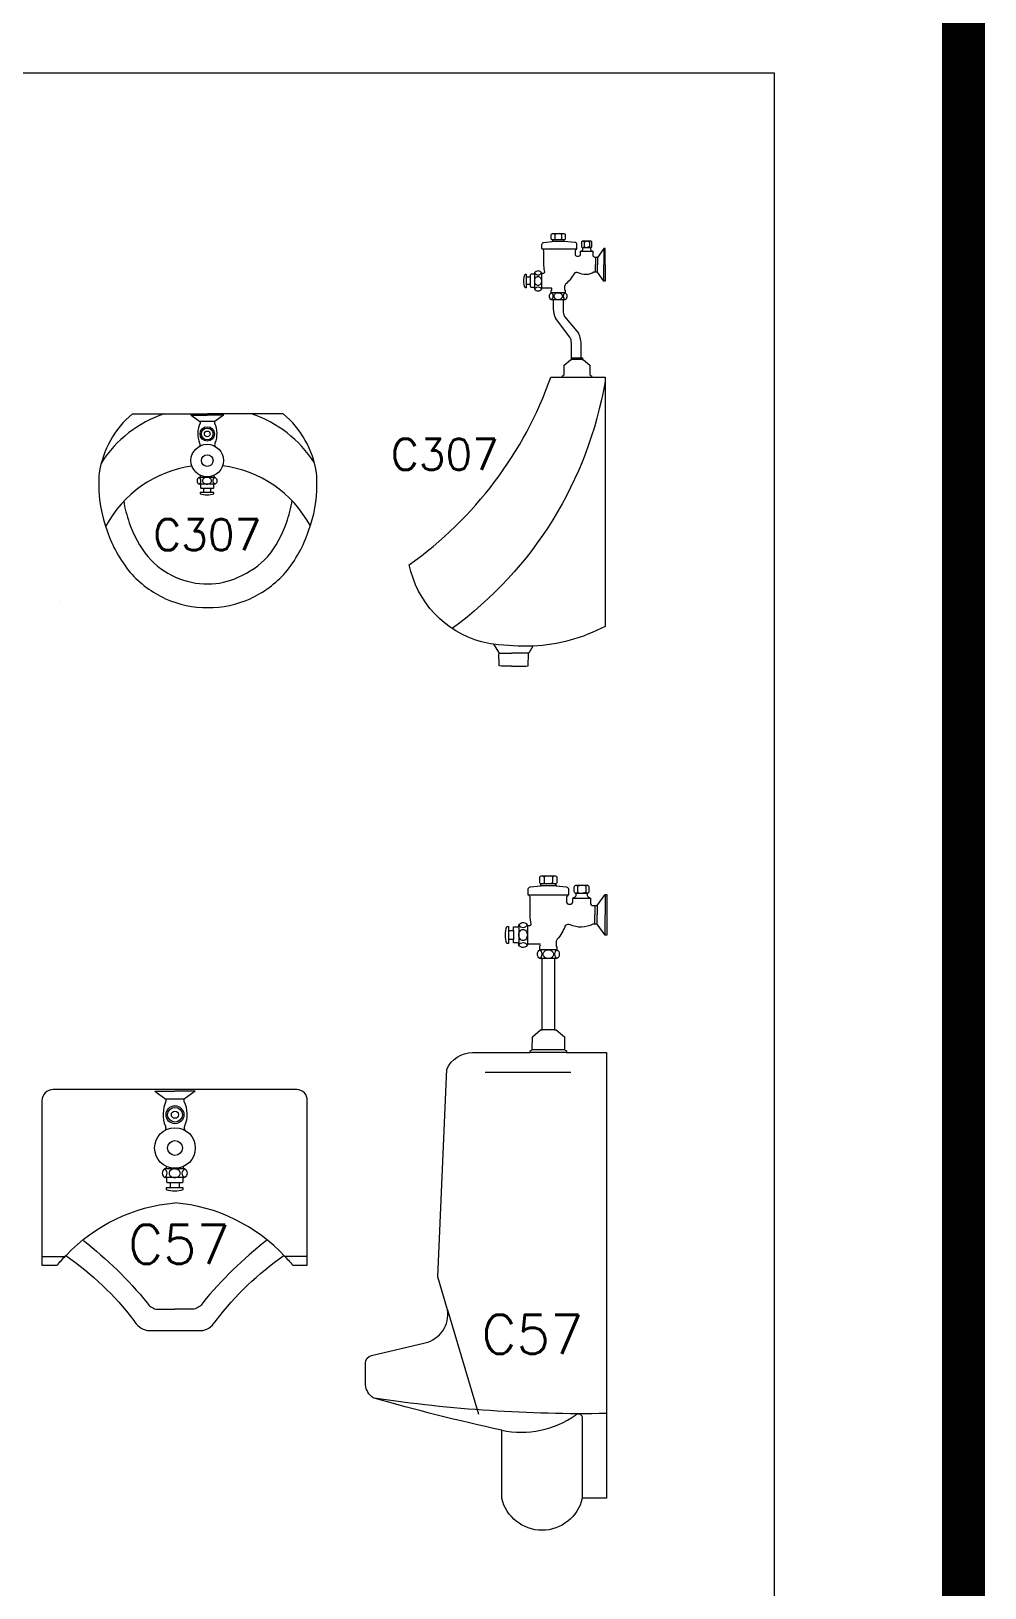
# Model space of a CAD drawing. Header units: inches. Extents: x -2548 to -2391, y 2200 to 2352.
# Drawn here: x -2421.486 to -2418.427, y 2324.704 to 2329.698 of the extents above; entities that cross this region are included whole.
import ezdxf
from ezdxf.enums import TextEntityAlignment as Align

# ---------------------------------------------------------------- set-up
doc = ezdxf.new("R2010")
doc.units = ezdxf.units.IN
doc.header["$MEASUREMENT"] = 0
for name, color, linetype in [('2', 2, 'Continuous'), ('3', 3, 'Continuous'), ('FLSLAB', 5, 'Continuous'), ('LIS', 151, 'Continuous'), ('WC-DET1', 15, 'Continuous'), ('WC-DET2', 10, 'Continuous'), ('WC-OUT', 7, 'Continuous'), ('WC-OUTL', 7, 'Continuous'), ('WC-SERIAL', 4, 'Continuous')]:
    doc.layers.add(name, color=color, linetype=linetype)
doc.styles.add('ROMANS', font='romans', dxfattribs={"height": 0.1})

msp = doc.modelspace()

# ---------------------------------------------------------------- linework, layer by layer
at = {"color": 1}
for p, q in [((-2419.8108, 2328.83621), (-2419.8108, 2328.80725)), ((-2419.77932, 2328.83621), (-2419.77932, 2328.8012)), ((-2419.75777, 2328.71672), (-2419.80422, 2328.77762)), ((-2419.77506, 2328.78322), (-2419.73003, 2328.72949)), ((-2419.7528, 2328.65055), (-2419.7528, 2328.6974)), ((-2419.72132, 2328.65055), (-2419.72132, 2328.68968)), ((-2419.6448, 2328.58855), (-2419.6448, 2327.78855))]:
    msp.add_line(p, q, dxfattribs=at)
for points in [[(-2419.8136, 2329.02821, -0.4142136), (-2419.8172, 2329.03181), (-2419.8172, 2329.04501, -0.4142136), (-2419.8136, 2329.04861), (-2419.7766, 2329.04861, -0.4142136), (-2419.773, 2329.04501), (-2419.773, 2329.03181, -0.4142136), (-2419.7766, 2329.02821)], [(-2419.8446, 2328.99881, 0.1511428), (-2419.842, 2328.99481), (-2419.842, 2328.94681, 0.0341303), (-2419.8394, 2328.92541, -0.4671537), (-2419.8422, 2328.92121), (-2419.849, 2328.92121)], [(-2419.84482, 2328.99881), (-2419.84562, 2328.99881, -0.4142136), (-2419.84722, 2329.00041), (-2419.84722, 2329.01366, -0.3861239), (-2419.8409, 2329.02062), (-2419.81439, 2329.0232)], [(-2419.81358, 2329.02821, -0.3745793), (-2419.81478, 2329.02321, 57.0153457)], [(-2419.7766, 2329.02821, 0.3745793), (-2419.7754, 2329.02321, -57.0153457)], [(-2419.7374, 2328.99881), (-2419.7366, 2328.99881, 0.4142136), (-2419.735, 2329.00041), (-2419.735, 2329.01366, 0.3861239), (-2419.74132, 2329.02062), (-2419.77582, 2329.0232)], [(-2419.7242, 2328.99081), (-2419.7242, 2328.98201, -0.4142136), (-2419.7306, 2328.97561), (-2419.7338, 2328.97561, -0.4142136), (-2419.7402, 2328.98201), (-2419.7402, 2328.99481, 0.2052577), (-2419.7374, 2328.99881)], [(-2419.7242, 2328.99081, -0.1339181), (-2419.7236, 2328.99201), (-2419.7182, 2328.99481, 0.236068), (-2419.7158, 2328.99841), (-2419.7158, 2329.00401)], [(-2419.6914, 2329.00401), (-2419.691, 2329.00401, 0.4142136), (-2419.6868, 2329.00821), (-2419.6868, 2329.02021, 0.4142136), (-2419.691, 2329.02441), (-2419.7164, 2329.02441, 0.4142136), (-2419.7206, 2329.02021), (-2419.7206, 2329.00821, 0.4142136), (-2419.7164, 2329.00401), (-2419.7158, 2329.00401)], [(-2419.6914, 2329.00401), (-2419.6914, 2328.99841, 0.236068), (-2419.689, 2328.99481), (-2419.6838, 2328.99201, -0.3965772), (-2419.6834, 2328.99081, -1.022675)], [(-2419.6756, 2328.97241), (-2419.6762, 2328.97241, -0.4142136), (-2419.6832, 2328.97941), (-2419.6832, 2328.99081)], [(-2419.8976, 2328.88521), (-2419.8976, 2328.87481), (-2419.9016, 2328.87481, -0.1628992), (-2419.9016, 2328.91901), (-2419.8976, 2328.91901)], [(-2419.8708, 2328.92101, -0.3093638), (-2419.8738, 2328.91821), (-2419.88159, 2328.91821, 0.4142136), (-2419.8846, 2328.9152), (-2419.8846, 2328.90861, 0.4142136)], [(-2419.849, 2328.92301, 0.532145), (-2419.8708, 2328.92301, 0.623891)], [(-2419.849, 2328.92301), (-2419.849, 2328.92121, -0.5036154)], [(-2419.6756, 2328.92461), (-2419.6808, 2328.92461, -0.2596862), (-2419.73137, 2328.92299, 0.3277974), (-2419.74432, 2328.9201, -0.1036733), (-2419.77219, 2328.88631, 0.1768879), (-2419.775, 2328.87861), (-2419.775, 2328.86801), (-2419.773, 2328.86601), (-2419.773, 2328.85921)], [(-2419.8846, 2328.88521), (-2419.8846, 2328.87962, 0.4142136), (-2419.88159, 2328.87661), (-2419.874, 2328.87661, -0.3757351), (-2419.8708, 2328.87381, -4.2135306)], [(-2419.8172, 2328.85921), (-2419.8172, 2328.86601), (-2419.8152, 2328.86801), (-2419.8152, 2328.87141, 0.4142136), (-2419.8176, 2328.87381), (-2419.849, 2328.87381)], [(-2419.849, 2328.87381), (-2419.849, 2328.87081, -0.5036154)], [(-2419.8108, 2328.83621), (-2419.8172, 2328.83621, -0.5043782), (-2419.8172, 2328.85921, -1.9826391)], [(-2419.773, 2328.85921, -0.5220183), (-2419.773, 2328.83621), (-2419.77932, 2328.83621, -0.5043782)], [(-2419.7814, 2328.58855), (-2419.7814, 2328.59255, 0.1918244), (-2419.776, 2328.59575), (-2419.77584, 2328.62648), (-2419.7554, 2328.64415), (-2419.7528, 2328.64415)], [(-2419.7168, 2328.64415), (-2419.7144, 2328.64415), (-2419.6938, 2328.62635), (-2419.69382, 2328.59591, 0.270654), (-2419.6882, 2328.59255), (-2419.6882, 2328.58855)], [(-2421.26733, 2328.28031, 0.020623), (-2421.2688, 2328.24469, 0.0886377)], [(-2420.00229, 2327.73156, -0.0162444), (-2420.0408, 2327.73855, -0.282311), (-2420.2728, 2327.98655, -1.225268)], [(-2419.6448, 2327.78855, -0.1122796), (-2419.87605, 2327.72553, -0.2982522)], [(-2419.977, 2327.66055), (-2419.98197, 2327.66179, -0.3441507), (-2419.985, 2327.66567), (-2419.9858, 2327.70055)]]:
    msp.add_lwpolyline(points, format="xyb", dxfattribs=at)
for points in [[(-2419.6492, 2329.00061), (-2419.6696, 2328.97241)], [(-2419.64503, 2328.94855), (-2419.64503, 2329.00061), (-2419.6492, 2329.00061)], [(-2419.6696, 2328.97241), (-2419.6756, 2328.97241)], [(-2419.64503, 2328.94855), (-2419.64503, 2328.89648), (-2419.6492, 2328.89648)], [(-2419.8976, 2328.91901), (-2419.8976, 2328.90861)], [(-2419.8846, 2328.90861), (-2419.8976, 2328.90861)], [(-2419.8708, 2328.92301), (-2419.8708, 2328.92101)], [(-2419.6696, 2328.92468), (-2419.6756, 2328.92468)], [(-2419.6492, 2328.89648), (-2419.6696, 2328.92468)], [(-2419.8846, 2328.88521), (-2419.8976, 2328.88521)], [(-2419.8708, 2328.87381), (-2419.8708, 2328.87081)], [(-2419.7528, 2328.64415), (-2419.7528, 2328.65055), (-2419.7488, 2328.65055)], [(-2419.7218, 2328.65055), (-2419.7168, 2328.65055), (-2419.7168, 2328.64415)], [(-2420.00229, 2327.73156), (-2419.9848, 2327.70255)], [(-2419.87605, 2327.72553), (-2419.88949, 2327.70255)], [(-2419.945, 2327.66055), (-2419.977, 2327.66055)], [(-2419.945, 2327.66055), (-2419.899, 2327.66055)]]:
    msp.add_lwpolyline(points, dxfattribs=at)
for centre, radius, start, end in [((-2419.8599, 2328.87815), 0.01314, 213.9611, 326.0389), ((-2419.7408, 2328.80725), 0.07, 180, 205.03766), ((-2419.73932, 2328.8012), 0.04, 180, 206.70053), ((-2419.7928, 2328.6974), 0.04, 0, 28.88493), ((-2419.81628, 2328.68976), 0.09496, 359.9471, 24.72929), ((-2420.99371, 2329.00242), 1.24568, 305.3615, 340.59475), ((-2420.9609, 2328.23385), 0.30992, 130.16336, 171.37837), ((-2420.87669, 2328.23385), 0.30992, 8.62163, 49.83664)]:
    msp.add_arc(centre, radius, start, end, dxfattribs=at)
at = {"layer": '3'}
msp.add_lwpolyline([(-2428.73478, 2329.5645), (-2419.10274, 2329.5645), (-2419.10274, 2323.54056), (-2428.73478, 2323.54056)], close=True, dxfattribs=at)
at = {"layer": 'FLSLAB', "color": 1}
msp.add_lwpolyline([(-2421.39374, 2327.86943), (-2421.39374, 2327.86943)], dxfattribs=at)
at = {"layer": 'LIS', "color": 8, "const_width": 0.06859}
for points in [[(-2472.5754, 2351.85742), (-2418.46104, 2351.85742), (-2418.46104, 2314.20371), (-2472.5754, 2314.20371)], [(-2472.50681, 2351.78884), (-2418.52963, 2351.78884), (-2418.52963, 2314.27229), (-2472.50681, 2314.27229)]]:
    msp.add_lwpolyline(points, close=True, dxfattribs=at)
at = {"layer": 'WC-DET1', "color": 1}
for p, q in [((-2419.7168, 2328.64455), (-2419.7528, 2328.64455)), ((-2419.7814, 2328.58855), (-2419.75117, 2328.58855)), ((-2419.75117, 2328.58855), (-2419.68786, 2328.58855)), ((-2420.97286, 2328.46653), (-2420.9728, 2328.47069)), ((-2420.89693, 2328.44613), (-2420.94466, 2328.44613)), ((-2420.86873, 2328.46653), (-2420.8688, 2328.47069)), ((-2419.7684, 2326.42141), (-2419.8849, 2326.42141)), ((-2419.87815, 2326.43141), (-2419.77544, 2326.43161)), ((-2420.99443, 2326.27213), (-2421.05409, 2326.27213)), ((-2419.7179, 2325.24291), (-2419.7179, 2324.99141))]:
    msp.add_line(p, q, dxfattribs=at)
for points in [[(-2419.7374, 2328.99881), (-2419.84482, 2328.99881)], [(-2419.7754, 2329.02321), (-2419.8148, 2329.02321)], [(-2419.7158, 2329.00401), (-2419.6914, 2329.00401)], [(-2419.6696, 2328.97241), (-2419.6696, 2328.94848)], [(-2419.6696, 2328.92468), (-2419.6696, 2328.94861)], [(-2419.8976, 2328.90861), (-2419.8976, 2328.88521)], [(-2419.8708, 2328.92101), (-2419.8708, 2328.87381)], [(-2419.773, 2328.85921), (-2419.8172, 2328.85921)], [(-2419.7488, 2328.65055), (-2419.7218, 2328.65055)], [(-2420.97286, 2328.46653), (-2420.94466, 2328.44613)], [(-2420.97286, 2328.46653), (-2420.92093, 2328.46653)], [(-2420.86873, 2328.46653), (-2420.92066, 2328.46653)], [(-2420.86873, 2328.46653), (-2420.89693, 2328.44613)], [(-2420.94464, 2328.24493), (-2420.94764, 2328.24493)], [(-2420.89744, 2328.24493), (-2420.94464, 2328.24493)], [(-2420.94284, 2328.26673), (-2420.94284, 2328.2734)], [(-2420.89884, 2328.26673), (-2420.89884, 2328.27335)], [(-2420.89544, 2328.24493), (-2420.89744, 2328.24493)], [(-2420.93324, 2328.23113), (-2420.93324, 2328.21813)], [(-2420.90984, 2328.21813), (-2420.93324, 2328.21813)], [(-2420.90984, 2328.23113), (-2420.90984, 2328.21813)], [(-2420.89944, 2328.21813), (-2420.90984, 2328.21813)], [(-2419.9848, 2327.70255), (-2419.94414, 2327.70255)], [(-2419.88949, 2327.70255), (-2419.94414, 2327.70255)], [(-2419.945, 2327.66055), (-2419.899, 2327.66055)], [(-2419.80215, 2326.95641), (-2419.8514, 2326.95641)], [(-2419.76465, 2326.92591), (-2419.88893, 2326.92591)], [(-2419.73765, 2326.93241), (-2419.70215, 2326.93241)], [(-2419.6699, 2326.89291), (-2419.6699, 2326.863)], [(-2419.6699, 2326.83325), (-2419.6699, 2326.86317)], [(-2419.9549, 2326.81316), (-2419.9549, 2326.78391)], [(-2419.9214, 2326.82866), (-2419.9214, 2326.76966)], [(-2419.79915, 2326.75141), (-2419.8544, 2326.75141)], [(-2419.80706, 2326.49441), (-2419.8464, 2326.49441)], [(-2420.0294, 2326.35891), (-2419.7549, 2326.35891)], [(-2421.08934, 2326.29763), (-2421.02443, 2326.29763)], [(-2421.08934, 2326.29763), (-2421.05409, 2326.27213)], [(-2420.95918, 2326.29763), (-2421.02409, 2326.29763)], [(-2420.95918, 2326.29763), (-2420.99443, 2326.27213)], [(-2421.05182, 2326.04788), (-2421.05182, 2326.05622)], [(-2420.99682, 2326.04788), (-2420.99682, 2326.05617)], [(-2421.05407, 2326.02063), (-2421.05782, 2326.02063)], [(-2420.99507, 2326.02063), (-2421.05407, 2326.02063)], [(-2421.03982, 2326.00338), (-2421.03982, 2325.98713)], [(-2421.01057, 2326.00338), (-2421.01057, 2325.98713)], [(-2420.99257, 2326.02063), (-2420.99507, 2326.02063)], [(-2421.01057, 2325.98713), (-2421.03982, 2325.98713)], [(-2420.99757, 2325.98713), (-2421.01057, 2325.98713)], [(-2421.44826, 2325.76684), (-2421.37694, 2325.76684)], [(-2420.60026, 2325.76684), (-2420.67158, 2325.76684)], [(-2420.14976, 2325.59622), (-2420.05111, 2325.26142)]]:
    msp.add_lwpolyline(points, dxfattribs=at)
for points in [[(-2419.7766, 2329.02821), (-2419.8136, 2329.02821, -0.4142136)], [(-2419.6832, 2328.99081), (-2419.7242, 2328.99081, -0.1469833)], [(-2419.8846, 2328.90861), (-2419.8846, 2328.88521, 0.4142136)], [(-2419.849, 2328.92121), (-2419.849, 2328.87381, -0.5036154)], [(-2419.77932, 2328.83621), (-2419.8108, 2328.83621, -0.5043782)], [(-2419.6448, 2328.57455, -0.1949838), (-2420.1353, 2327.78179, 3.2272021)], [(-2420.94384, 2328.44613), (-2420.94384, 2328.44093, 0.2034215), (-2420.94546, 2328.37636, -0.2396035), (-2420.94603, 2328.36621, 0.1074685)], [(-2420.89775, 2328.44613), (-2420.89775, 2328.44093, -0.2034215), (-2420.89614, 2328.37636, 0.2396035), (-2420.89556, 2328.36621, -0.1074685)], [(-2420.94464, 2328.26673), (-2420.94764, 2328.26673, 0.5036154)], [(-2420.89724, 2328.26673), (-2420.94464, 2328.26673, 0.5036154)], [(-2420.93324, 2328.23113), (-2420.93884, 2328.23113, -0.4142136), (-2420.94184, 2328.23413), (-2420.94184, 2328.24173, 0.3757351), (-2420.94464, 2328.24493, 4.2135306)], [(-2420.89744, 2328.24493, 0.3093638), (-2420.90024, 2328.24193), (-2420.90024, 2328.23413, -0.4142136), (-2420.90325, 2328.23113), (-2420.90984, 2328.23113, -0.4142136)], [(-2420.89544, 2328.26673), (-2420.89724, 2328.26673, 0.5036154)], [(-2420.89544, 2328.26673, -0.532145), (-2420.89544, 2328.24493, -0.623891)], [(-2421.18881, 2328.19154, 0.0510144), (-2421.17075, 2328.12131, 0.0872883), (-2421.1113, 2328.01231, 0.1023015), (-2421.02241, 2327.94627, 0.1031482), (-2420.9188, 2327.92469, 0.1092015), (-2420.82119, 2327.94627, 0.0979909), (-2420.72629, 2328.01231, 0.0872883), (-2420.66684, 2328.12131, 0.052298), (-2420.64852, 2328.19335, 0.086669)], [(-2420.93324, 2328.21813), (-2420.94364, 2328.21813), (-2420.94364, 2328.21413, 0.1628992), (-2420.89944, 2328.21413), (-2420.89944, 2328.21813)], [(-2420.90984, 2328.23113), (-2420.93324, 2328.23113, -0.4142136)], [(-2419.87605, 2327.72553, -0.0415824), (-2420.00229, 2327.73156, -0.2510805)], [(-2419.80365, 2326.96266), (-2419.8499, 2326.96266, -0.4142136)], [(-2419.6919, 2326.91591), (-2419.74815, 2326.91591, -0.1339181)], [(-2419.93865, 2326.81316), (-2419.93865, 2326.78391, 0.4142136)], [(-2419.89415, 2326.82891), (-2419.89415, 2326.76966, -0.5036154)], [(-2419.80706, 2326.72266), (-2419.8464, 2326.72266, -0.5043782)], [(-2421.05307, 2326.27213), (-2421.05307, 2326.26563, 0.2034215), (-2421.05508, 2326.18492, -0.2396035), (-2421.0558, 2326.17224, 0.1074685)], [(-2420.99545, 2326.27213), (-2420.99545, 2326.26563, -0.2034215), (-2420.99343, 2326.18492, 0.2396035), (-2420.99271, 2326.17224, -0.1074685)], [(-2421.05407, 2326.04788), (-2421.05782, 2326.04788, 0.5036154)], [(-2420.99482, 2326.04788), (-2421.05407, 2326.04788, 0.5036154)], [(-2420.99257, 2326.04788), (-2420.99482, 2326.04788, 0.5036154)], [(-2420.99257, 2326.04788, -0.532145), (-2420.99257, 2326.02063, -0.623891)], [(-2421.03982, 2326.00338), (-2421.04681, 2326.00338, -0.4142136), (-2421.05057, 2326.00714), (-2421.05057, 2326.01663, 0.3757351), (-2421.05407, 2326.02063, 4.2135306)], [(-2421.01057, 2326.00338), (-2421.03982, 2326.00338, -0.4142136)], [(-2420.99507, 2326.02063, 0.3093638), (-2420.99857, 2326.01688), (-2420.99857, 2326.00714, -0.4142136), (-2421.00233, 2326.00338), (-2421.01057, 2326.00338, -0.4142136)], [(-2421.03982, 2325.98713), (-2421.05282, 2325.98713), (-2421.05282, 2325.98213, 0.1628992), (-2420.99757, 2325.98213), (-2420.99757, 2325.98713)], [(-2421.37324, 2325.77058, -0.1839977), (-2421.02426, 2325.93934, -0.022252)], [(-2420.67158, 2325.76684, 0.1865432), (-2421.02426, 2325.93934, 0.022253)], [(-2421.31791, 2325.81864, -0.0550847), (-2421.11326, 2325.61834, 0.1889909), (-2421.08526, 2325.59809), (-2421.02426, 2325.59809)], [(-2420.7306, 2325.81864, 0.0550847), (-2420.93526, 2325.61834, -0.1889909), (-2420.96326, 2325.59809), (-2421.02426, 2325.59809)], [(-2419.64015, 2325.26341, -0.0418743), (-2420.38565, 2325.31291, -17.0915091)]]:
    msp.add_lwpolyline(points, format="xyb", dxfattribs=at)
for centre, radius in [((-2420.9208, 2328.40603), 0.02302), ((-2420.9208, 2328.40603), 0.00928), ((-2420.9208, 2328.32061), 0.05211), ((-2420.9208, 2328.32061), 0.0189), ((-2421.02426, 2326.22201), 0.02878), ((-2421.02426, 2326.22201), 0.01161), ((-2421.02426, 2326.11525), 0.06514), ((-2421.02426, 2326.11525), 0.02362)]:
    msp.add_circle(centre, radius, dxfattribs=at)
for centre, radius, start, end in [((-2420.93288, 2328.10117), 0.3904, 108.82097, 147.02177), ((-2420.90471, 2328.10117), 0.3904, 32.97823, 71.17903), ((-2420.9184, 2327.93514), 0.37147, 97.96148, 152.14968), ((-2420.91854, 2327.93287), 0.37374, 28.46573, 82.77275), ((-2420.9403, 2328.25583), 0.01314, 123.9611, 236.0389), ((-2421.04864, 2326.03426), 0.01643, 123.9611, 236.0389), ((-2419.91265, 2325.50334), 0.29998, 257.77912, 305.51195), ((-2419.7305, 2325.24808), 0.01361, 337.68153, 125.51195)]:
    msp.add_arc(centre, radius, start, end, dxfattribs=at)
at = {"layer": 'WC-DET2', "color": 1}
for p, q in [((-2419.80601, 2329.04582), (-2419.806, 2329.03101)), ((-2419.78416, 2329.04582), (-2419.7842, 2329.03101)), ((-2419.7121, 2329.02161), (-2419.71202, 2329.00684)), ((-2419.6952, 2329.02161), (-2419.6952, 2329.00691)), ((-2419.84043, 2326.98468), (-2419.8404, 2326.96616)), ((-2419.81311, 2326.98468), (-2419.81315, 2326.96616)), ((-2419.73303, 2326.95441), (-2419.73293, 2326.93594)), ((-2419.7069, 2326.95441), (-2419.7069, 2326.93604))]:
    msp.add_line(p, q, dxfattribs=at)
for points in [[(-2419.8088, 2329.04861, -0.1428571), (-2419.806, 2329.04581, -0.1072781), (-2419.8, 2329.04861, 8.9359244)], [(-2419.7814, 2329.04861, 0.1428571), (-2419.7842, 2329.04581, 0.1072781), (-2419.7902, 2329.04861, -8.9359244)], [(-2419.8088, 2329.02821, 0.1428571), (-2419.806, 2329.03101, 0.1072781), (-2419.8, 2329.02821, -8.9359244)], [(-2419.7814, 2329.02821, -0.1428571), (-2419.7842, 2329.03101, -0.1072781), (-2419.7902, 2329.02821, 8.9359244)], [(-2419.7159, 2329.02441, -0.3767876), (-2419.7121, 2329.02161, -0.1732137), (-2419.7049, 2329.02441, -0.0139346)], [(-2419.7159, 2329.00411, 0.3767876), (-2419.7121, 2329.00691, 0.1732137), (-2419.7049, 2329.00411, 0.0139346)], [(-2419.6914, 2329.02441, 0.3767876), (-2419.6952, 2329.02161, 0.1732137), (-2419.7024, 2329.02441, 0.0139346)], [(-2419.6914, 2329.00411, -0.3767876), (-2419.6952, 2329.00691, -0.1732137), (-2419.7024, 2329.00411, -0.0139346)], [(-2419.8708, 2328.92301, 0.623891), (-2419.849, 2328.92301, 1.6028441)], [(-2419.8708, 2328.87081, -0.623891), (-2419.849, 2328.87081, -1.6028441)], [(-2420.94764, 2328.24493, 0.623891), (-2420.94764, 2328.26673, 1.6028441)], [(-2420.89544, 2328.24493, -0.623891), (-2420.89544, 2328.26673, -1.6028441)], [(-2419.8439, 2326.98816, -0.1428571), (-2419.8404, 2326.98466, -0.1072781), (-2419.8329, 2326.98816, 8.9359244)], [(-2419.8439, 2326.96266, 0.1428571), (-2419.8404, 2326.96616, 0.1072781), (-2419.8329, 2326.96266, -8.9359244)], [(-2419.80965, 2326.98816, 0.1428571), (-2419.81315, 2326.98466, 0.1072781), (-2419.82065, 2326.98816, -8.9359244)], [(-2419.80965, 2326.96266, -0.1428571), (-2419.81315, 2326.96616, -0.1072781), (-2419.82065, 2326.96266, 8.9359244)], [(-2419.73778, 2326.95791, -0.3767876), (-2419.73303, 2326.95441, -0.1732137), (-2419.72403, 2326.95791, -0.0139346)], [(-2419.70215, 2326.95791, 0.3767876), (-2419.7069, 2326.95441, 0.1732137), (-2419.7159, 2326.95791, 0.0139346)], [(-2419.73778, 2326.93254, 0.3767876), (-2419.73303, 2326.93604, 0.1732137), (-2419.72403, 2326.93254, 0.0139346)], [(-2419.70215, 2326.93254, -0.3767876), (-2419.7069, 2326.93604, -0.1732137), (-2419.7159, 2326.93254, -0.0139346)], [(-2419.9214, 2326.83116, 0.623891), (-2419.89415, 2326.83116, 1.6028441)], [(-2419.9214, 2326.76591, -0.623891), (-2419.89415, 2326.76591, -1.6028441)], [(-2421.05782, 2326.02063, 0.623891), (-2421.05782, 2326.04788, 1.6028441)], [(-2420.99257, 2326.02063, -0.623891), (-2420.99257, 2326.04788, -1.6028441)]]:
    msp.add_lwpolyline(points, format="xyb", dxfattribs=at)
for points in [[(-2419.6492, 2329.00061), (-2419.6492, 2328.94868)], [(-2419.6756, 2328.97241), (-2419.6756, 2328.94848)], [(-2419.6756, 2328.92468), (-2419.6756, 2328.94861)], [(-2419.6492, 2328.89648), (-2419.6492, 2328.94841)], [(-2419.6774, 2326.89291), (-2419.6774, 2326.863)], [(-2419.6444, 2326.92816), (-2419.6444, 2326.86325)], [(-2419.6774, 2326.83325), (-2419.6774, 2326.86317)], [(-2419.6444, 2326.798), (-2419.6444, 2326.86292)]]:
    msp.add_lwpolyline(points, dxfattribs=at)
for points in [[(-2419.849, 2328.89691, -0.0756083), (-2419.84987, 2328.89119, -0.0858965), (-2419.85219, 2328.88666, -0.1060368), (-2419.8559, 2328.88344, -0.1265757), (-2419.8599, 2328.88241, -0.1265757), (-2419.8639, 2328.88344, -0.1060368), (-2419.8676, 2328.88666, -0.0858965), (-2419.86993, 2328.89119, -0.0756083), (-2419.8708, 2328.89691, -0.0756083), (-2419.86993, 2328.90262, -0.0858965), (-2419.8676, 2328.90716, -0.1060368), (-2419.8639, 2328.91038, -0.1265757), (-2419.8599, 2328.91141, -0.1265757), (-2419.8559, 2328.91038, -0.1060368), (-2419.85219, 2328.90716, -0.0858965), (-2419.84987, 2328.90262, -0.0756083)], [(-2419.7951, 2328.85921, -0.0861927), (-2419.78992, 2328.85831, -0.0925185), (-2419.78569, 2328.85584, -0.1031401), (-2419.78278, 2328.85202, -0.112153), (-2419.7818, 2328.84771, -0.112153), (-2419.78278, 2328.84339, -0.1031401), (-2419.78569, 2328.83958, -0.0925185), (-2419.78992, 2328.83711, -0.0861927), (-2419.7951, 2328.83621, -0.0861927), (-2419.80027, 2328.83711, -0.0925185), (-2419.8045, 2328.83958, -0.1031401), (-2419.80742, 2328.84339, -0.112153), (-2419.8084, 2328.84771, -0.112153), (-2419.80742, 2328.85202, -0.1031401), (-2419.8045, 2328.85584, -0.0925185), (-2419.80027, 2328.85831, -0.0861927)], [(-2420.92154, 2328.26673, 0.0756083), (-2420.92726, 2328.26586, 0.0858965), (-2420.9318, 2328.26353, 0.1060368), (-2420.93501, 2328.25983, 0.1265757), (-2420.93604, 2328.25583, 0.1265757), (-2420.93501, 2328.25182, 0.1060368), (-2420.9318, 2328.24812, 0.0858965), (-2420.92726, 2328.2458, 0.0756083), (-2420.92154, 2328.24493, 0.0756083), (-2420.91583, 2328.2458, 0.0858965), (-2420.91129, 2328.24812, 0.1060368), (-2420.90807, 2328.25182, 0.1265757), (-2420.90704, 2328.25583, 0.1265757), (-2420.90807, 2328.25983, 0.1060368), (-2420.91129, 2328.26353, 0.0858965), (-2420.91583, 2328.26586, 0.0756083)], [(-2419.89415, 2326.79853, -0.0756083), (-2419.89524, 2326.79139, -0.0858965), (-2419.89814, 2326.78572, -0.1060368), (-2419.90278, 2326.7817, -0.1265757), (-2419.90778, 2326.78041, -0.1265757), (-2419.91278, 2326.7817, -0.1060368), (-2419.91741, 2326.78572, -0.0858965), (-2419.92032, 2326.79139, -0.0756083), (-2419.9214, 2326.79853, -0.0756083), (-2419.92032, 2326.80568, -0.0858965), (-2419.91741, 2326.81135, -0.1060368), (-2419.91278, 2326.81537, -0.1265757), (-2419.90778, 2326.81666, -0.1265757), (-2419.90278, 2326.81537, -0.1060368), (-2419.89814, 2326.81135, -0.0858965), (-2419.89524, 2326.80568, -0.0756083)], [(-2419.82678, 2326.75141, -0.0861927), (-2419.82031, 2326.75029, -0.0925185), (-2419.81502, 2326.7472, -0.1031401), (-2419.81138, 2326.74243, -0.112153), (-2419.81015, 2326.73703, -0.112153), (-2419.81138, 2326.73164, -0.1031401), (-2419.81502, 2326.72687, -0.0925185), (-2419.82031, 2326.72378, -0.0861927), (-2419.82678, 2326.72266, -0.0861927), (-2419.83325, 2326.72378, -0.0925185), (-2419.83853, 2326.72687, -0.1031401), (-2419.84218, 2326.73164, -0.112153), (-2419.8434, 2326.73703, -0.112153), (-2419.84218, 2326.74243, -0.1031401), (-2419.83853, 2326.7472, -0.0925185), (-2419.83325, 2326.75029, -0.0861927)], [(-2421.02519, 2326.04788, 0.0756083), (-2421.03234, 2326.0468, 0.0858965), (-2421.03801, 2326.04389, 0.1060368), (-2421.04203, 2326.03926, 0.1265757), (-2421.04332, 2326.03426, 0.1265757), (-2421.04203, 2326.02926, 0.1060368), (-2421.03801, 2326.02463, 0.0858965), (-2421.03234, 2326.02172, 0.0756083), (-2421.02519, 2326.02063, 0.0756083), (-2421.01805, 2326.02172, 0.0858965), (-2421.01238, 2326.02463, 0.1060368), (-2421.00835, 2326.02926, 0.1265757), (-2421.00707, 2326.03426, 0.1265757), (-2421.00835, 2326.03926, 0.1060368), (-2421.01238, 2326.04389, 0.0858965), (-2421.01805, 2326.0468, 0.0756083)]]:
    msp.add_lwpolyline(points, format="xyb", close=True, dxfattribs=at)
for centre, radius in [((-2420.9208, 2328.40603), 0.0189), ((-2421.02426, 2326.22201), 0.02362)]:
    msp.add_circle(centre, radius, dxfattribs=at)
for centre, radius, start, end in [((-2419.8249, 2328.84763), 0.0139, 304.03481, 56.36159), ((-2419.76543, 2328.84771), 0.01376, 123.33628, 236.66372), ((-2419.86403, 2326.73694), 0.01738, 304.03481, 56.36159), ((-2419.7897, 2326.73703), 0.01721, 123.33628, 236.66372)]:
    msp.add_arc(centre, radius, start, end, dxfattribs=at)
at = {"layer": 'WC-OUT', "color": 1}
for p, q in [((-2419.8188, 2328.58855), (-2419.7814, 2328.58855)), ((-2419.68786, 2328.58855), (-2419.6448, 2328.58855))]:
    msp.add_line(p, q, dxfattribs=at)
for points in [[(-2421.1608, 2328.47069), (-2420.9195, 2328.47069)], [(-2420.6768, 2328.47069), (-2420.9195, 2328.47069)]]:
    msp.add_lwpolyline(points, dxfattribs=at)
msp.add_lwpolyline([(-2421.2688, 2328.24469, 0.0886377), (-2421.24205, 2328.09499, 0.088517), (-2421.16804, 2327.96175, 0.1023015), (-2421.05444, 2327.87735, 0.104582), (-2420.9188, 2327.84869, 0.104582), (-2420.78315, 2327.87735, 0.1023015), (-2420.66955, 2327.96175, 0.088517), (-2420.59554, 2328.09499, 0.0886377), (-2420.5688, 2328.24469, 0.020623), (-2420.57027, 2328.28031, 0.0922413)], format="xyb", dxfattribs=at)
for points in [[(-2419.6699, 2326.83325), (-2419.6774, 2326.83325), (-2419.6774, 2326.83316), (-2419.6839, 2326.83316, -0.2242451), (-2419.75712, 2326.83114, 0.3277974), (-2419.77331, 2326.82752, -0.1158444), (-2419.79815, 2326.78529, 0.1762333), (-2419.80165, 2326.7757), (-2419.80165, 2326.76241), (-2419.79915, 2326.75991), (-2419.79915, 2326.75141, -0.5220183), (-2419.79915, 2326.72266), (-2419.80706, 2326.72266), (-2419.80706, 2326.49441), (-2419.80115, 2326.49441), (-2419.7754, 2326.47216), (-2419.77544, 2326.43161, 0.270654), (-2419.7684, 2326.42741), (-2419.7684, 2326.42141), (-2419.64015, 2326.42141), (-2419.64015, 2324.99141), (-2419.7179, 2324.99141, -0.7949011), (-2419.97615, 2324.99141), (-2419.97615, 2325.21016, -0.0171229), (-2420.38905, 2325.31389, -0.2078508), (-2420.4134, 2325.35516), (-2420.4134, 2325.42516, -0.3503037), (-2420.39395, 2325.44952), (-2420.22215, 2325.49016, 0.3875993), (-2420.14976, 2325.59622), (-2420.1809, 2325.70191), (-2420.15215, 2326.36816, -0.2962069), (-2420.07015, 2326.42141), (-2419.8849, 2326.42141), (-2419.8849, 2326.42741, 0.1918244), (-2419.87815, 2326.43141), (-2419.87795, 2326.47233), (-2419.8524, 2326.49441), (-2419.8464, 2326.49441), (-2419.8464, 2326.72266), (-2419.8544, 2326.72266, -0.5043782), (-2419.8544, 2326.75141), (-2419.8544, 2326.7637, 0.9195949), (-2419.8549, 2326.76966), (-2419.89227, 2326.76966, -0.6424168), (-2419.92203, 2326.76691, 0.1121723), (-2419.9214, 2326.76859), (-2419.9214, 2326.76966, 0.3757351), (-2419.9254, 2326.77316), (-2419.93865, 2326.77316), (-2419.93865, 2326.78391), (-2419.9549, 2326.78391), (-2419.9549, 2326.77091), (-2419.9599, 2326.77091, -0.1628992), (-2419.9599, 2326.82616), (-2419.9549, 2326.82616), (-2419.9549, 2326.81316), (-2419.93865, 2326.81316), (-2419.93865, 2326.82516), (-2419.92515, 2326.82516, 0.3093638), (-2419.9214, 2326.82866), (-2419.9214, 2326.83116, -0.5837638), (-2419.89288, 2326.82891), (-2419.88565, 2326.82891, 0.4105366), (-2419.88201, 2326.83339, -0.0351182), (-2419.8854, 2326.86091), (-2419.8854, 2326.92091, -0.1511428), (-2419.88865, 2326.92591), (-2419.89193, 2326.92591), (-2419.89193, 2326.94447, -0.3861239), (-2419.88403, 2326.95318), (-2419.85148, 2326.95634, 0.3817947), (-2419.84988, 2326.96266, -0.4156825), (-2419.8544, 2326.96716), (-2419.8544, 2326.98366, -0.4142136), (-2419.8499, 2326.98816), (-2419.80365, 2326.98816, -0.4142136), (-2419.79915, 2326.98366), (-2419.79915, 2326.96716, -0.4142136), (-2419.80365, 2326.96266, 0.3823969), (-2419.80204, 2326.95633), (-2419.76956, 2326.95318, -0.3861239), (-2419.76165, 2326.94447), (-2419.76165, 2326.92591), (-2419.76465, 2326.92591, -0.2052577), (-2419.76815, 2326.92091), (-2419.76815, 2326.90491, 0.4903144), (-2419.75815, 2326.89716, 0.4903144), (-2419.74815, 2326.90491), (-2419.74815, 2326.91466, -0.4383169), (-2419.7454, 2326.91845), (-2419.74065, 2326.92091, 0.236068), (-2419.73765, 2326.92541), (-2419.73765, 2326.93241), (-2419.7384, 2326.93241, -0.4142136), (-2419.74365, 2326.93766), (-2419.74365, 2326.95266, -0.4142136), (-2419.7384, 2326.95791), (-2419.70165, 2326.95791, -0.4142136), (-2419.6964, 2326.95266), (-2419.6964, 2326.93766, -0.4142136), (-2419.70165, 2326.93241), (-2419.70215, 2326.93241), (-2419.70215, 2326.92541, 0.236068), (-2419.69915, 2326.92091), (-2419.6919, 2326.91701), (-2419.6919, 2326.90166, 0.4142136), (-2419.68315, 2326.89291), (-2419.6774, 2326.89291), (-2419.6699, 2326.89291), (-2419.6444, 2326.92816), (-2419.6392, 2326.92816), (-2419.6392, 2326.86308), (-2419.6392, 2326.798), (-2419.6444, 2326.798)], [(-2421.02426, 2326.30284), (-2421.41526, 2326.30284, 0.4142136), (-2421.45076, 2326.26734), (-2421.45076, 2325.73884), (-2421.40251, 2325.73884, -0.0200258), (-2421.37389, 2325.76992, -0.0768522), (-2421.15651, 2325.56234, 0.1922055), (-2421.11326, 2325.52934), (-2421.02426, 2325.52934), (-2420.93526, 2325.52934, 0.1922055), (-2420.89201, 2325.56234, -0.0764435), (-2420.67522, 2325.77052, -0.0204273), (-2420.64601, 2325.73884), (-2420.60026, 2325.73884), (-2420.60026, 2326.26734, 0.4290452), (-2420.63326, 2326.30284)]]:
    msp.add_lwpolyline(points, format="xyb", close=True, dxfattribs=at)
at = {"layer": 'WC-OUTL', "color": 1}
msp.add_lwpolyline([(-2419.899, 2327.66055), (-2419.891, 2327.66255), (-2419.8906, 2327.70055)], dxfattribs=at)

# ---------------------------------------------------------------- texts
at = {"layer": '2', "color": 1, "style": 'ROMANS', "flags": 8}
for p in [(-2420.1588, 2328.34055), (-2420.9208, 2328.08269)]:
    msp.add_attdef('C307', text='C307', height=0.1, dxfattribs=at).set_placement(p, align=Align.MIDDLE)
at = {"layer": 'WC-SERIAL', "color": 1, "style": 'ROMANS', "flags": 8}
for p in [(-2421.01101, 2325.80634), (-2419.87765, 2325.51766)]:
    msp.add_attdef('C57', text='C57', height=0.125, dxfattribs=at).set_placement(p, align=Align.MIDDLE)

doc.saveas('drawing.dxf')
